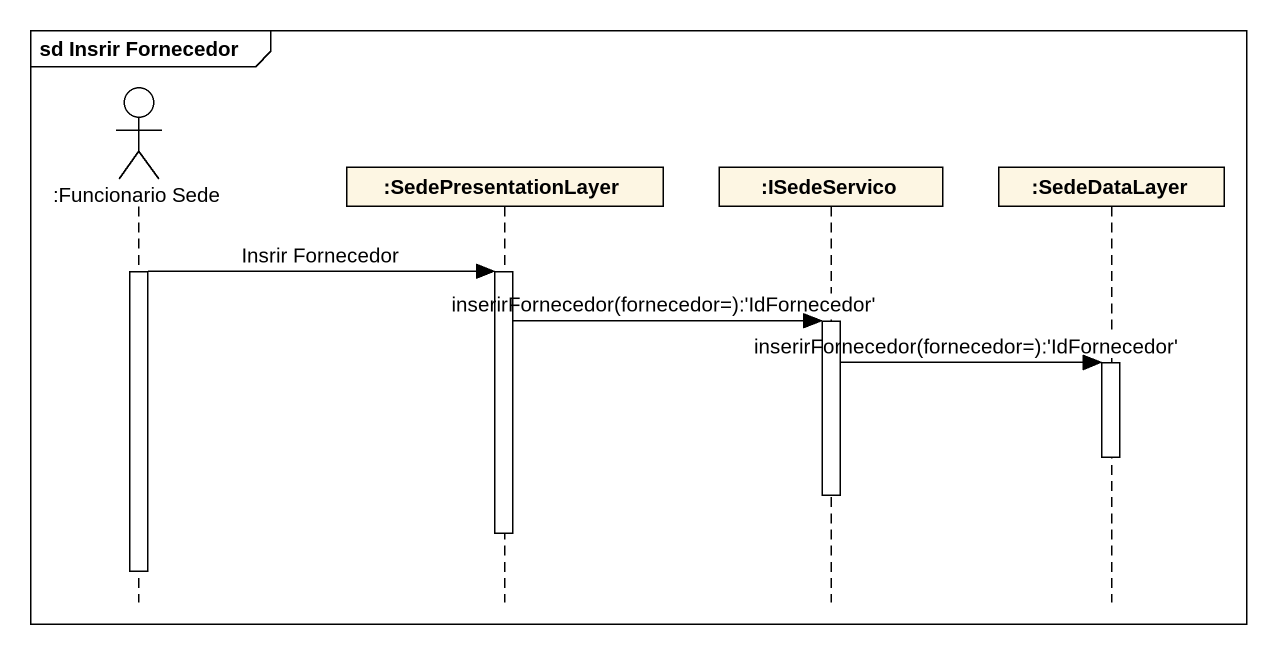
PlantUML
@startuml
mainframe sd Insrir Fornecedor
hide footbox
actor ":Funcionario Sede" as Funcionario_Sede
participant ":SedePresentationLayer" as SedePresentationLayer
participant ":ISedeServico" as ISedeServico
participant ":SedeDataLayer" as SedeDataLayer

activate Funcionario_Sede
Funcionario_Sede -> SedePresentationLayer : Insrir Fornecedor
activate SedePresentationLayer
SedePresentationLayer -> ISedeServico : inserirFornecedor(fornecedor=):'IdFornecedor'
activate ISedeServico
ISedeServico -> SedeDataLayer : inserirFornecedor(fornecedor=):'IdFornecedor'
activate SedeDataLayer
deactivate SedeDataLayer
deactivate ISedeServico
deactivate SedePresentationLayer
deactivate Funcionario_Sede
@enduml
